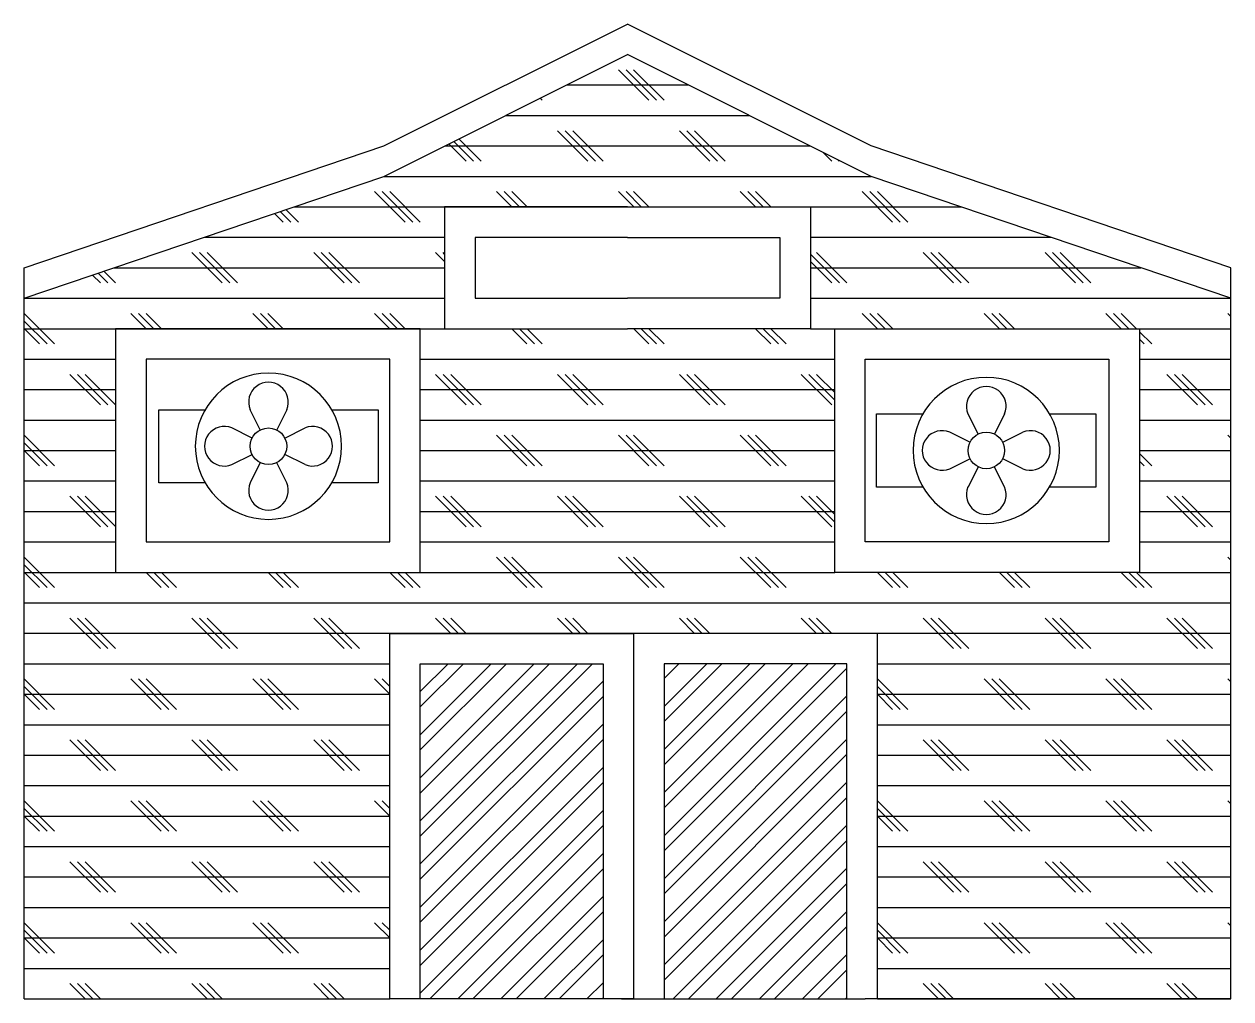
# Model space of a CAD drawing. Header units: inches. Extents: x 3 to 22.8, y 4 to 20.
import ezdxf

# ---------------------------------------------------------------- set-up
doc = ezdxf.new("R2010")
doc.units = ezdxf.units.IN
doc.header["$MEASUREMENT"] = 0

# ---------------------------------------------------------------- blocks, each defined once
blk = doc.blocks.new('Fan')
for p, q in [((0, 0), (0, 0.1)), ((0, 0.1), (0.1287, 0.1)), ((0.2776, 0.0448), (0.25, 0.1)), ((0.35, 0.1), (0.3225, 0.045)), ((0.473, 0.1), (0.6, 0.1)), ((0.6, 0.1), (0.6, 0)), ((0.2552, 0.0224), (0.2, 0.05)), ((0.3448, 0.0224), (0.4, 0.05)), ((0, -0.1), (0, 0)), ((0.6, 0), (0.6, -0.1)), ((0.2, -0.05), (0.255, -0.0225)), ((0.4, -0.05), (0.345, -0.0225)), ((0.2776, -0.0448), (0.25, -0.1)), ((0.35, -0.1), (0.3225, -0.045)), ((0.1278, -0.1), (0, -0.1)), ((0.6, -0.1), (0.4736, -0.1))]:
    blk.add_line(p, q)
blk.add_circle((0.3, 0), 0.05)
for centre, radius, start, end in [((0.3, 0), 0.2, 90, 180), ((0.3, 0), 0.2, 0, 90), ((0.3, 0.1208), 0.0542, 337.3801, 202.6199), ((0.1792, 0), 0.0542, 67.3801, 292.6199), ((0.4208, 0), 0.0542, 247.3801, 112.6199), ((0.3, 0), 0.2, 180, 270), ((0.3, 0), 0.2, 270, 0), ((0.3, -0.1208), 0.0542, 157.3801, 22.6199)]:
    blk.add_arc(centre, radius, start, end)

msp = doc.modelspace()

# ---------------------------------------------------------------- hatches: boundary and pattern name
h = msp.add_hatch()
h.set_pattern_fill('CORK', color=256, scale=4)
h.set_pattern_definition([(0, (0, 0), (0, 0.5), []), (135, (0.25, -0.25), (-1, -1), [0.707107, -0.707107]), (135, (0.375, -0.25), (-1, -1), [0.707107, -0.707107]), (135, (0.5, -0.25), (-1, -1), [0.707107, -0.707107])])
h.paths.add_polyline_path([(22.8, 15.5), (16.9, 17.5), (12.9, 19.5), (8.9, 17.5), (3, 15.5), (3, 4), (9, 4), (9, 10), (13, 10), (17, 10), (17, 4), (22.8, 4)])
h.paths.add_polyline_path([(16.3, 15), (21.3, 15), (21.3, 11), (16.3, 11)], flags=16)
h.paths.add_polyline_path([(12.9, 15), (9.9, 15), (9.9, 17), (12.9, 17), (15.9, 17), (15.9, 15)], flags=16)
h.paths.add_polyline_path([(16.8, 14.5), (20.8, 14.5), (20.8, 11.5), (16.8, 11.5)], flags=0)
h.paths.add_polyline_path([(12.9, 15.5), (10.4, 15.5), (10.4, 16.5), (12.9, 16.5), (15.4, 16.5), (15.4, 15.5)], flags=0)
h.paths.add_polyline_path([(9.5, 11), (4.5, 11), (4.5, 15), (9.5, 15)], flags=16)
h.paths.add_polyline_path([(9, 11.5), (5, 11.5), (5, 14.5), (9, 14.5)], flags=0)
h = msp.add_hatch()
h.set_pattern_fill('STEEL', color=256, scale=4)
h.set_pattern_definition([(45, (0, 0), (-0.353553, 0.353553), []), (45, (0, 0.25), (-0.353553, 0.353553), [])])
h.paths.add_polyline_path([(12.5, 9.5), (9.5, 9.5), (9.5, 4), (12.5, 4)])
h.paths.add_polyline_path([(16.5, 9.5), (13.5, 9.5), (13.5, 4), (16.5, 4)])

# ---------------------------------------------------------------- linework, layer by layer
for p, q in [((3, 4), (3, 16)), ((22.8, 4), (22.8, 16)), ((3, 4), (9, 4)), ((13, 4), (9, 4)), ((12.8, 4), (16.8, 4)), ((22.8, 4), (16.8, 4))]:
    msp.add_line(p, q)
for points in [[(3, 16), (8.9, 18), (12.9, 20)], [(22.8, 16), (16.9, 18), (12.9, 20)], [(3, 15.5), (8.9, 17.5), (12.9, 19.5)], [(22.8, 15.5), (16.9, 17.5), (12.9, 19.5)], [(12.9, 17), (9.9, 17), (9.9, 15), (12.9, 15)], [(12.9, 17), (15.9, 17), (15.9, 15), (12.9, 15)], [(12.9, 16.5), (10.4, 16.5), (10.4, 15.5), (12.9, 15.5)], [(12.9, 16.5), (15.4, 16.5), (15.4, 15.5), (12.9, 15.5)], [(9, 4), (9, 10), (13, 10), (13, 4)], [(17, 4), (17, 10), (13, 10), (13, 4)], [(9.5, 4), (9.5, 9.5), (12.5, 9.5), (12.5, 4)], [(16.5, 4), (16.5, 9.5), (13.5, 9.5), (13.5, 4)]]:
    msp.add_lwpolyline(points)
for points in [[(4.5, 11), (9.5, 11), (9.5, 15), (4.5, 15)], [(21.3, 11), (16.3, 11), (16.3, 15), (21.3, 15)], [(5, 11.5), (9, 11.5), (9, 14.5), (5, 14.5)], [(20.8, 11.5), (16.8, 11.5), (16.8, 14.5), (20.8, 14.5)]]:
    msp.add_lwpolyline(points, close=True)

# ---------------------------------------------------------------- block references
at = {"xscale": 6, "yscale": 6}
for p in [(5.209, 13.071), (16.987, 13.002)]:
    msp.add_blockref('Fan', p, dxfattribs=at)

doc.saveas('drawing.dxf')
